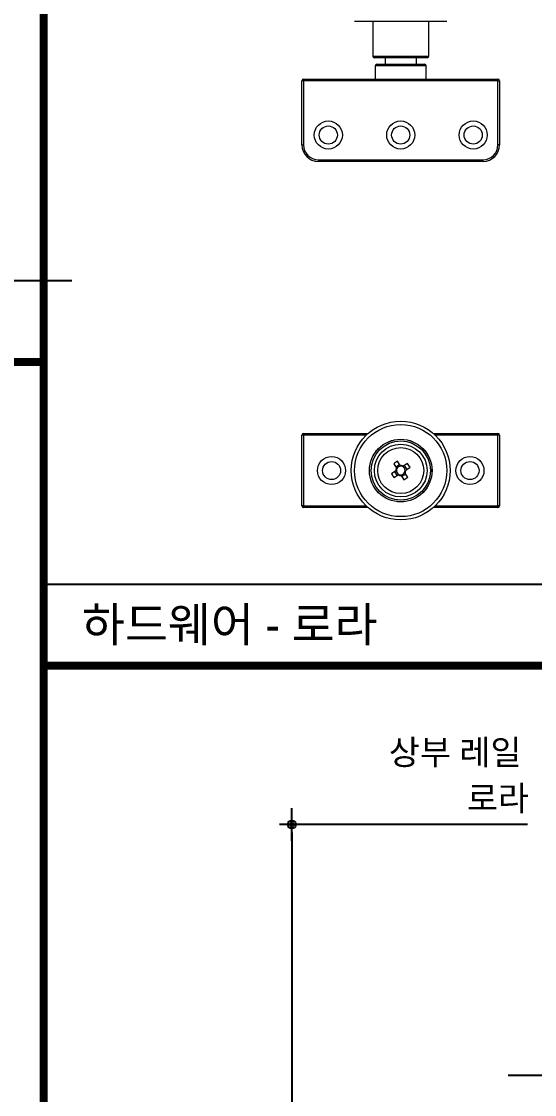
# Model space of a CAD drawing. Extents: x -256 to 8104, y -176 to 5714.
# Drawn here: x 5805 to 6433, y 3126 to 4442 of the extents above; entities that cross this region are included whole.
import ezdxf

# ---------------------------------------------------------------- set-up
doc = ezdxf.new("R2010")
doc.units = 0
doc.header["$LTSCALE"] = 30
doc.layers.get('0').update_dxf_attribs({"linetype": 'CONTINUOUS'})
doc.layers.get('DEFPOINTS').update_dxf_attribs({"linetype": 'CONTINUOUS'})
for name, color, linetype in [('DIM', 7, 'CONTINUOUS'), ('TIT', 3, 'CONTINUOUS'), ('문자', 3, 'CONTINUOUS'), ('부자재', 4, 'CONTINUOUS')]:
    doc.layers.add(name, color=color, linetype=linetype)
doc.styles.add('돋움', font='malgun.ttf')
doc.dimstyles.new('10', dxfattribs={"dimscale": 10, "dimtxt": 3, "dimasz": 1, "dimexe": 1.5, "dimexo": 2, "dimgap": 1, "dimtad": 1, "dimdec": 0, "dimlunit": 6, "dimtxsty": '돋움', "dimblk": 'DIMDOT', "dimcen": -1, "dimdle": 1.5, "dimclrt": 3, "dimazin": 3, "dimtfac": 1, "dimtdec": 0, "dimtix": 1, "dimtmove": 2, "dimatfit": 3, "dimldrblk": 'DIMDOT', "dimarcsym": 0})

# ---------------------------------------------------------------- blocks, each defined once
blk = doc.blocks.new('DIMDOT')
at = {"linetype": 'Continuous'}
blk.add_line((-2, 0), (2, 0), dxfattribs=at)
for radius in [0.5, 0.25]:
    blk.add_circle((0, 0), radius, dxfattribs=at)
blk = doc.blocks.new('*D16')
at = {"layer": 'DEFPOINTS', "color": 0}
for p in [(6444.7, 3457.3), (6135.9, 1154), (6444.7, 1154)]:
    blk.add_point(p, dxfattribs=at)
at = {"layer": 'DIM', "color": 0, "lineweight": -2, "ltscale": 10}
for p, q in [((6424.7, 3457.3), (6120.9, 3457.3)), ((6135.9, 3447.3), (6135.9, 1164)), ((6424.7, 1154), (6120.9, 1154))]:
    blk.add_line(p, q, dxfattribs=at)
at = {"layer": 'DIM', "color": 0, "lineweight": -2, "xscale": 10, "yscale": 10, "zscale": 10}
for p, rotation in [((6135.9, 3457.3), 90), ((6135.9, 1154), 270)]:
    blk.add_blockref('DIMDOT', p, dxfattribs=dict(at, rotation=rotation))
at = {"layer": 'DIM', "color": 3, "insert": (6110.7, 2305.7), "char_height": 30, "attachment_point": 5, "rotation": 90, "style": '돋움'}
blk.add_mtext('VAR.', dxfattribs=at)
blk = doc.blocks.new('A$C13EB2441')
for p, q in [((0.837, 7.375), (0.837, 14.115)), ((0.837, 6.74), (0.837, 0))]:
    blk.add_line(p, q)
blk = doc.blocks.new('FOLDING_07')
at = {"color": 8}
for p, q in [((2518.8, 4124.2), (5866.6, 4124.2)), ((5832, 3752), (7251.6, 3752))]:
    blk.add_line(p, q, dxfattribs=at)
at = {"color": 8, "const_width": 10}
for points in [[(5832, 0.1), (5832, 5538.4)], [(2484.2, 4024.2), (5832, 4024.2)], [(5832, 3652), (7251.6, 3652)]]:
    blk.add_lwpolyline(points, dxfattribs=at)
at = {"layer": '부자재', "lineweight": 15}
for p, q in [((6281.3, 4441.6), (6212.8, 4441.6)), ((6235, 4441.6), (6235, 4399.2)), ((6325.8, 4441.6), (6281.3, 4441.6)), ((6303.6, 4399.2), (6303.6, 4441.6)), ((6235, 4399.2), (6276.6, 4399.2)), ((6276.2, 4397.2), (6237, 4397.2)), ((6250.2, 4397.2), (6250.2, 4389.1)), ((6301.6, 4397.2), (6276.2, 4397.2)), ((6276.6, 4399.2), (6303.6, 4399.2)), ((6288.5, 4389.1), (6288.5, 4397.2)), ((6238.1, 4387.1), (6238.1, 4371)), ((6300.6, 4387.1), (6238.1, 4387.1)), ((6240.1, 4389.1), (6298.6, 4389.1)), ((6300.6, 4371), (6300.6, 4387.1)), ((6148.3, 4290.3), (6148.3, 4369)), ((6150.3, 4369), (6148.3, 4369)), ((6150.3, 4369), (6150.3, 4371)), ((6150.3, 4371), (6388.4, 4371)), ((6150.3, 4369), (6150.3, 4290.3)), ((6388.4, 4369), (6150.3, 4369)), ((6388.4, 4369), (6388.4, 4371)), ((6388.4, 4290.3), (6388.4, 4369)), ((6388.4, 4369), (6390.4, 4369)), ((6390.4, 4369), (6390.4, 4290.3)), ((6148.3, 4290.3), (6150.3, 4290.3)), ((6390.4, 4290.3), (6388.4, 4290.3)), ((6168.4, 4270.1), (6168.4, 4272.1)), ((6168.4, 4272.1), (6370.2, 4272.1)), ((6370.2, 4270.1), (6168.4, 4270.1)), ((6370.2, 4270.1), (6370.2, 4272.1)), ((6150.3, 3934.5), (6148.3, 3934.5)), ((6148.3, 3847.8), (6148.3, 3934.5)), ((6150.3, 3934.5), (6150.3, 3936.5)), ((6150.3, 3936.5), (6229.3, 3936.5)), ((6150.3, 3934.5), (6150.3, 3847.8)), ((6227.1, 3934.5), (6150.3, 3934.5)), ((6309.4, 3936.5), (6388.4, 3936.5)), ((6388.4, 3934.5), (6311.5, 3934.5)), ((6388.4, 3934.5), (6388.4, 3936.5)), ((6390.4, 3934.5), (6388.4, 3934.5)), ((6388.4, 3847.8), (6388.4, 3934.5)), ((6390.4, 3934.5), (6390.4, 3847.8)), ((6260.7, 3899.5), (6264, 3894.2)), ((6263.2, 3895.5), (6267.9, 3898.5)), ((6268.8, 3897.2), (6265.4, 3902.5)), ((6277.7, 3899.8), (6272.4, 3896.4)), ((6273.7, 3897.2), (6276.7, 3892.5)), ((6275.4, 3891.7), (6280.7, 3895.1)), ((6263.2, 3890.6), (6258, 3887.2)), ((6261, 3882.5), (6266.2, 3885.9)), ((6265, 3885), (6262, 3889.8)), ((6269.9, 3885), (6273.3, 3879.8)), ((6275.4, 3886.8), (6270.7, 3883.8)), ((6278, 3882.8), (6274.6, 3888.1)), ((6150.3, 3847.8), (6148.3, 3847.8)), ((6150.3, 3845.7), (6150.3, 3847.8)), ((6150.3, 3847.8), (6227.1, 3847.8)), ((6229.3, 3845.7), (6150.3, 3845.7)), ((6388.4, 3845.7), (6309.4, 3845.7)), ((6311.5, 3847.8), (6388.4, 3847.8)), ((6390.4, 3847.8), (6388.4, 3847.8)), ((6388.4, 3845.7), (6388.4, 3847.8))]:
    blk.add_line(p, q, dxfattribs=at)
for centre, radius in [((6180.6, 4302.4), 17.2), ((6269.3, 4302.4), 17.2), ((6358.1, 4302.4), 17.2), ((6180.6, 4302.4), 11.1), ((6269.3, 4302.4), 11.1), ((6358.1, 4302.4), 11.1), ((6269.3, 3891.1), 60.5), ((6269.3, 3891.1), 56.5), ((6269.3, 3891.1), 38.4), ((6269.3, 3891.1), 38.3), ((6269.3, 3891.1), 36.3), ((6269.3, 3891.1), 32.3), ((6184.6, 3891.1), 17.2), ((6269.3, 3891.1), 28.2), ((6354.1, 3891.1), 17.2), ((6184.6, 3891.1), 11.1), ((6354.1, 3891.1), 11.1)]:
    blk.add_circle(centre, radius, dxfattribs=at)
for centre, radius, start, end in [((6237, 4399.2), 2.02, 180, 270), ((6301.6, 4399.2), 2.02, 270, 0), ((6240.1, 4387.1), 2.02, 90, 180), ((6298.6, 4387.1), 2.02, 0, 90), ((6150.3, 4369), 2.02, 90, 180), ((6388.4, 4369), 2.02, 0, 90), ((6168.4, 4290.3), 20.2, 180, 270), ((6168.4, 4290.3), 18.2, 180, 270), ((6370.2, 4290.3), 20.2, 270, 0), ((6370.2, 4290.3), 18.2, 270, 0), ((6150.3, 3934.5), 2.02, 90, 180), ((6388.4, 3934.5), 2.02, 0, 90), ((6306.8, 3832.4), 81.4, 120.5484, 124.4851), ((6269.3, 3891.1), 6.12, 149.724, 185.3095), ((6269.3, 3891.1), 5.35, 154.0621, 180.9714), ((6269.3, 3891.1), 5.35, 90.9714, 154.0621), ((6269.3, 3891.1), 6.12, 59.724, 95.3095), ((6269.3, 3891.1), 5.35, 64.0621, 90.9714), ((6269.3, 3891.1), 5.35, 0.9714, 64.0621), ((6210.6, 3853.7), 81.4, 30.5484, 34.4851), ((6328.1, 3928.6), 81.4, 210.5484, 214.4851), ((6269.3, 3891.1), 5.35, 180.9714, 244.0621), ((6269.3, 3891.1), 6.12, 239.724, 275.3095), ((6269.3, 3891.1), 5.35, 244.0621, 270.9714), ((6269.3, 3891.1), 5.35, 270.9714, 334.0621), ((6231.9, 3949.9), 81.4, 300.5484, 304.4851), ((6269.3, 3891.1), 5.35, 334.0621, 0.9714), ((6269.3, 3891.1), 6.12, 329.724, 5.3095), ((6150.3, 3847.8), 2.02, 180, 270), ((6388.4, 3847.8), 2.02, 270, 0)]:
    blk.add_arc(centre, radius, start, end, dxfattribs=at)
for points, knots in [([(6264, 3894.2), (6264.1, 3894.1), (6264.3, 3893.9), (6264.4, 3893.6), (6264.5, 3893.5)], [0, 0, 0, 0, 0.486423, 1, 1, 1, 1]), ([(6269.2, 3896.5), (6269.2, 3896.6), (6269, 3896.8), (6268.9, 3897.1), (6268.8, 3897.2), (6268.8, 3897.2)], [0, 0, 0, 0, 0.45156, 0.903194, 1, 1, 1, 1]), ([(6272.4, 3896.4), (6272.3, 3896.3), (6272, 3896.2), (6271.8, 3896), (6271.7, 3895.9)], [0, 0, 0, 0, 0.486423, 1, 1, 1, 1]), ([(6264, 3891), (6263.9, 3891), (6263.6, 3890.8), (6263.4, 3890.7), (6263.3, 3890.6), (6263.2, 3890.6)], [0, 0, 0, 0, 0.45156, 0.903194, 1, 1, 1, 1]), ([(6266.2, 3885.9), (6266.4, 3885.9), (6266.6, 3886.1), (6266.9, 3886.2), (6267, 3886.3)], [0, 0, 0, 0, 0.486423, 1, 1, 1, 1]), ([(6269.4, 3885.8), (6269.5, 3885.7), (6269.6, 3885.4), (6269.8, 3885.2), (6269.9, 3885.1), (6269.9, 3885)], [0, 0, 0, 0, 0.45156, 0.903194, 1, 1, 1, 1]), ([(6274.6, 3888.1), (6274.5, 3888.2), (6274.4, 3888.4), (6274.2, 3888.7), (6274.1, 3888.8)], [0, 0, 0, 0, 0.486423, 1, 1, 1, 1]), ([(6274.7, 3891.2), (6274.8, 3891.3), (6275, 3891.4), (6275.3, 3891.6), (6275.4, 3891.7), (6275.4, 3891.7)], [0, 0, 0, 0, 0.45156, 0.903194, 1, 1, 1, 1])]:
    blk.add_open_spline(points, degree=3, knots=knots, dxfattribs=at)
at = {"xscale": 33.34816454184198, "yscale": 33.34816454184198, "zscale": 33.34816454184198, "rotation": 270}
blk.add_blockref('A$C13EB2441', (6401.1, 3177.5), dxfattribs=at)
at = {"layer": 'TIT', "style": '돋움'}
blk.add_text('하드웨어 - 로라', height=42, dxfattribs=at).set_placement((5878.7, 3681.5))
at = {"layer": '문자', "style": '돋움'}
for s, p in [('상부 레일', (6254.7, 3530.6)), ('로라', (6350.3, 3474.3))]:
    blk.add_text(s, height=30.34, dxfattribs=at).set_placement(p)
at = {"layer": 'DIM', "ltscale": 10}
dim = blk.add_linear_dim(base=(6135.9, 1154), p1=(6444.7, 3457.3), p2=(6444.7, 1154), angle=90, text='VAR.', dimstyle='10', override={"dimtxsty": '돋움'}, dxfattribs=at)
dim.commit()
dim.dimension.update_dxf_attribs({"geometry": '*D16', "text_midpoint": (6110.7, 2305.7)})

msp = doc.modelspace()

# ---------------------------------------------------------------- block references
msp.add_blockref('FOLDING_07', (0, 0))

doc.saveas('drawing.dxf')
